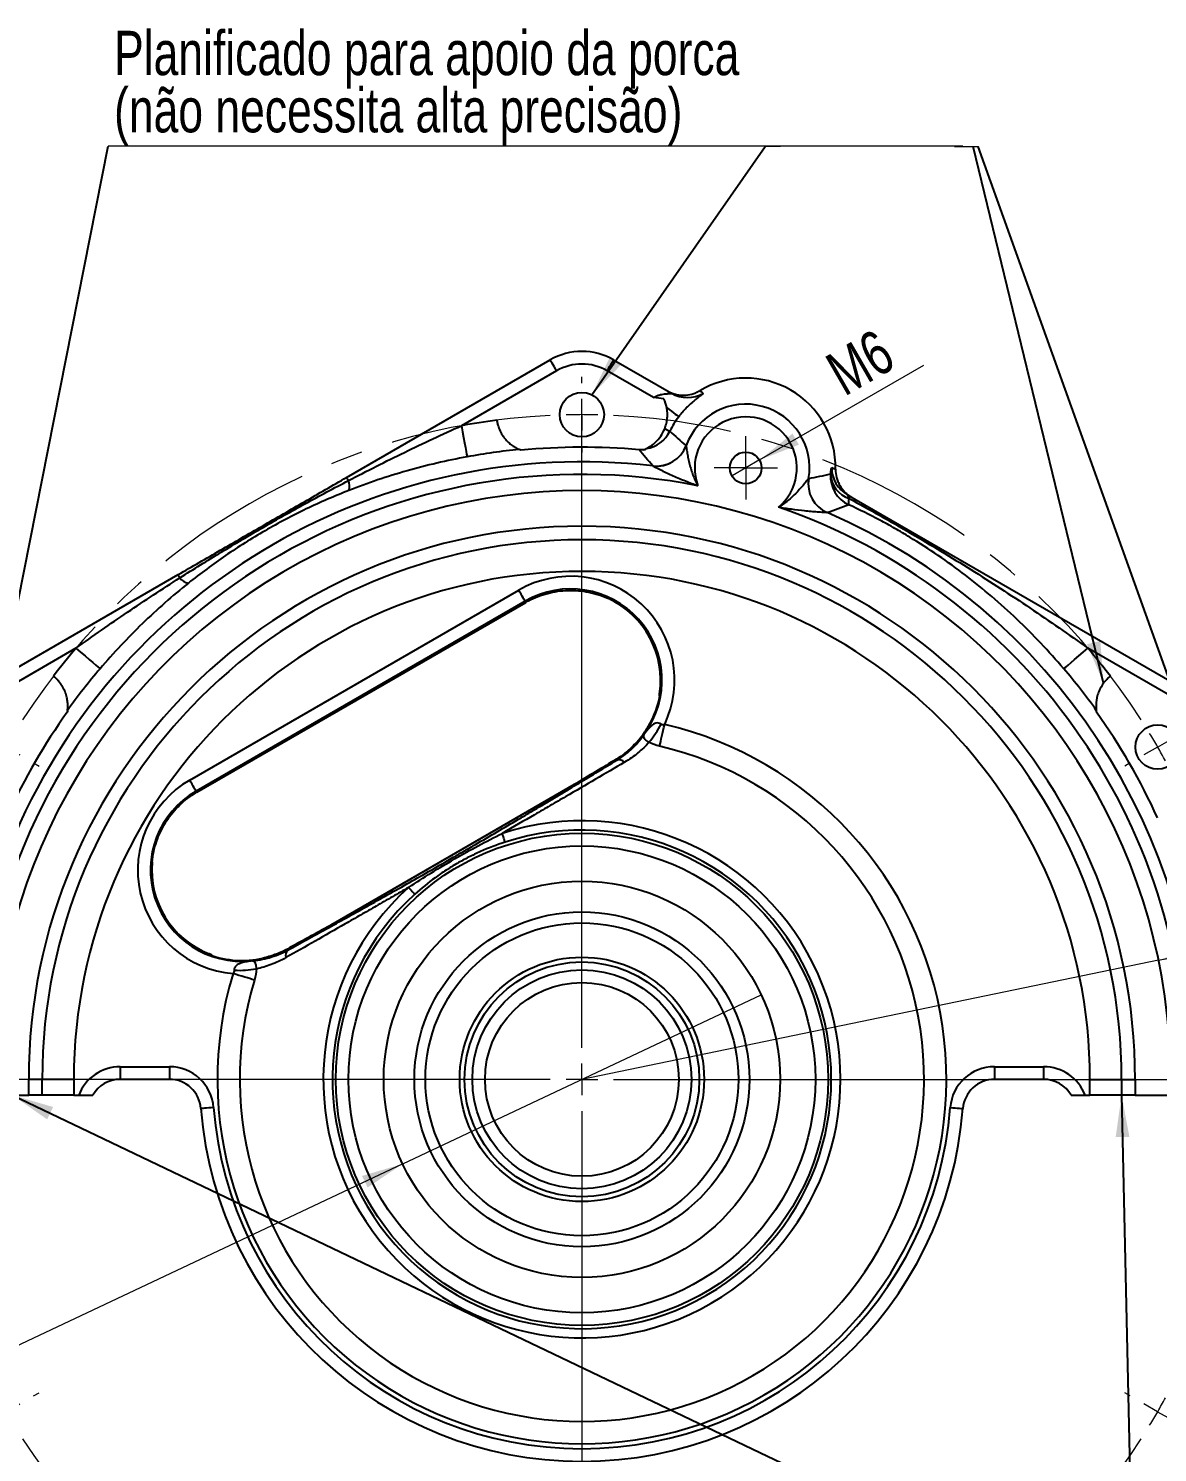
# Model space of a CAD drawing. Header units: millimetres. Extents: x 15 to 434, y 5 to 292.
# Drawn here: x 67.1 to 156.2, y 63.1 to 175.6 of the extents above; entities that cross this region are included whole.
import ezdxf

# ---------------------------------------------------------------- set-up
doc = ezdxf.new("R2010")
doc.units = ezdxf.units.MM
doc.linetypes.add('CENTERX2', pattern=[20.32, 12.7, -2.54, 2.54, -2.54])
doc.styles.add('SLDTEXTSTYLE0', font='TXT', dxfattribs={"width": 0.75})
doc.dimstyles.new('SLDDIMSTYLE0', dxfattribs={"dimtxt": 3.5, "dimasz": 3.302, "dimexe": 0, "dimexo": 0.0625, "dimgap": 0.875, "dimtad": 1, "dimdec": 1, "dimlfac": 2, "dimrnd": 1e-09, "dimzin": 12, "dimdsep": 46, "dimtxsty": 'SLDTEXTSTYLE0', "dimblk1": 'NONE', "dimsah": 1, "dimcen": 0, "dimadec": 0, "dimazin": 3, "dimtfac": 1, "dimtdec": 1, "dimtmove": 0, "dimatfit": 3, "dimldrblk": 'NONE', "dimfxl": 1, "dimfrac": 2, "dimtolj": 1, "dimtzin": 12, "dimarcsym": 0})
doc.dimstyles.new('SLDDIMSTYLE2', dxfattribs={"dimtxt": 0.18, "dimasz": 3.302, "dimexe": 0, "dimexo": 0.0625, "dimgap": 0, "dimtad": 0, "dimtih": 1, "dimtoh": 1, "dimdec": 0, "dimrnd": 1e-09, "dimzin": 0, "dimdsep": 46, "dimtxsty": 'Standard', "dimsah": 1, "dimcen": 0.09, "dimadec": 0, "dimazin": 0, "dimtfac": 3.302, "dimtdec": 0, "dimtofl": 0, "dimtmove": 0, "dimatfit": 3, "dimfxl": 1, "dimfrac": 2, "dimtolj": 1, "dimtzin": 0, "dimarcsym": 0})
doc.dimstyles.new('SLDDIMSTYLE4', dxfattribs={"dimtxt": 3.5, "dimasz": 3.302, "dimexe": 0, "dimexo": 0.0625, "dimgap": 0.875, "dimtad": 1, "dimdec": 1, "dimlfac": 2, "dimrnd": 1e-09, "dimzin": 12, "dimdsep": 46, "dimtxsty": 'SLDTEXTSTYLE0', "dimsah": 1, "dimcen": 0, "dimadec": 0, "dimazin": 3, "dimtfac": 1, "dimtdec": 1, "dimtofl": 0, "dimtmove": 0, "dimatfit": 3, "dimfxl": 1, "dimfrac": 2, "dimtolj": 1, "dimtzin": 12, "dimarcsym": 0})
doc.dimstyles.new('SLDDIMSTYLE5', dxfattribs={"dimtxt": 3.5, "dimasz": 3.302, "dimexe": 0, "dimexo": 0.0625, "dimgap": 0.875, "dimtad": 1, "dimdec": 1, "dimlfac": 2, "dimrnd": 1e-09, "dimzin": 12, "dimdsep": 46, "dimtxsty": 'SLDTEXTSTYLE0', "dimblk1": 'NONE', "dimsah": 1, "dimcen": 0, "dimadec": 0, "dimazin": 3, "dimtfac": 1, "dimtdec": 1, "dimtmove": 0, "dimatfit": 3, "dimldrblk": 'NONE', "dimfxl": 1, "dimfrac": 2, "dimtolj": 1, "dimtzin": 12, "dimarcsym": 0})

# ---------------------------------------------------------------- blocks, each defined once
blk = doc.blocks.new('_D_3')
at = {"color": 7, "linetype": 'Continuous', "lineweight": 18}
for q in [(137.77, 149.01), (122.63, 140.27)]:
    blk.add_line((124.8, 141.52), q, dxfattribs=at)
blk.add_solid([(124.8, 141.52), (127.91, 142.73), (127.4, 143.61)], dxfattribs=at)
at = {"color": 7, "linetype": 'Continuous', "lineweight": 18, "insert": (129.75, 149.53), "char_height": 3.5, "attachment_point": 1, "rotation": 30, "style": 'SLDTEXTSTYLE0'}
blk.add_mtext('M6', dxfattribs=at)
blk = doc.blocks.new('_NONE')
blk = doc.blocks.new('_D_5')
at = {"color": 7, "linetype": 'Continuous', "lineweight": 18}
for q in [(203.2, 111.69), (110.77, 92.6)]:
    blk.add_line((156.31, 102.01), q, dxfattribs=at)
blk.add_solid([(156.31, 102.01), (159.65, 102.18), (159.44, 103.17)], dxfattribs=at)
at = {"color": 7, "linetype": 'Continuous', "lineweight": 18, "insert": (189.73, 113.52), "char_height": 3.5, "attachment_point": 1, "rotation": 11.6716, "style": 'SLDTEXTSTYLE0'}
blk.add_mtext('R93,0', dxfattribs=at)
blk = doc.blocks.new('_D_6')
at = {"color": 7, "linetype": 'Continuous', "lineweight": 18}
for q in [(124.93, 99.28), (41.22, 59.8)]:
    blk.add_line((96.62, 85.92), q, dxfattribs=at)
blk.add_solid([(96.62, 85.92), (93.41, 84.97), (93.85, 84.06)], dxfattribs=at)
at = {"color": 7, "linetype": 'Continuous', "lineweight": 18, "char_height": 3.5, "attachment_point": 1, "rotation": 25.2518, "style": 'SLDTEXTSTYLE0'}
for s, insert in [('62,6', (43.91, 66.06)), ('%%c', (39.3, 63.87))]:
    blk.add_mtext(s, dxfattribs=dict(at, insert=insert))
blk = doc.blocks.new('SW_NOTE_6')
at = {"color": 0, "linetype": 'Continuous', "lineweight": 0}
blk.add_line((67.5, 0), (0, 0), dxfattribs=at)
at = {"color": 0, "linetype": 'Continuous', "lineweight": 0, "char_height": 3.5, "attachment_point": 1, "style": 'SLDTEXTSTYLE0'}
for s, insert in [('Planificado para apoio da porca', (0.47, 9.1)), ('(não necessita alta precisão)', (0.47, 4.58))]:
    blk.add_mtext(s, dxfattribs=dict(at, insert=insert))
blk = doc.blocks.new('SW_NOTE_7')
at = {"color": 0, "linetype": 'Continuous', "lineweight": 0}
blk.add_line((-1.47, 0), (0, 0), dxfattribs=at)
blk = doc.blocks.new('SW_NOTE_8')
at = {"color": 0, "linetype": 'Continuous', "lineweight": 0}
blk.add_line((1.21, 0), (0, 0), dxfattribs=at)
blk = doc.blocks.new('SW_NOTE_9')
at = {"color": 0, "linetype": 'Continuous', "lineweight": 0}
blk.add_line((-1.47, 0), (0, 0), dxfattribs=at)
blk = doc.blocks.new('SW_CENTERMARKSYMBOL_2')
at = {"color": 0, "linetype": 'Continuous', "lineweight": 0}
for p, q in [((45.47, 28.75), (45.47, 29.25)), ((45.47, -23.75), (45.47, 27.5)), ((45.47, 26.25), (45.47, 27.5)), ((45.47, 26.25), (45.47, 25)), ((45.47, 23.75), (45.47, 23.25)), ((-2.17, 1.25), (-2.6, 1.5)), ((93.1, 1.25), (93.53, 1.5)), ((0, 0), (-1.08, 0.62)), ((0, 0), (1.08, -0.62)), ((90.93, 0), (89.85, -0.62)), ((90.93, 0), (92.02, 0.62)), ((2.17, -1.25), (2.6, -1.5)), ((88.77, -1.25), (88.33, -1.5)), ((45.47, -26.25), (45.47, -25)), ((42.97, -26.25), (-8.28, -26.25)), ((45.47, -26.25), (44.22, -26.25)), ((45.47, -26.25), (45.47, -27.5)), ((45.47, -26.25), (46.72, -26.25)), ((47.97, -26.25), (99.22, -26.25)), ((45.47, -28.75), (45.47, -80)), ((2.17, -51.25), (2.6, -51)), ((88.77, -51.25), (88.33, -51)), ((0, -52.5), (-1.08, -53.12)), ((0, -52.5), (1.08, -51.88)), ((90.93, -52.5), (89.85, -51.88)), ((90.93, -52.5), (92.02, -53.12)), ((-2.17, -53.75), (-2.6, -54)), ((93.1, -53.75), (93.53, -54)), ((45.47, -76.25), (45.47, -75.75)), ((45.47, -78.75), (45.47, -77.5)), ((45.47, -78.75), (45.47, -80)), ((45.47, -81.25), (45.47, -81.75))]:
    blk.add_line(p, q, dxfattribs=at)
at = {"color": 0, "linetype": 'CENTERX2', "lineweight": 0}
for start, end in [(92.7284, 147.2716), (32.7284, 87.2716), (152.7284, 207.2716), (332.7284, 27.2716), (212.7284, 267.2716), (272.7284, 327.2716)]:
    blk.add_arc((45.47, -26.25), 52.5, start, end, dxfattribs=at)
at = {"color": 0, "linetype": 'Continuous', "lineweight": 0}
for start, end in [(90, 91.3642), (88.6358, 90), (150, 151.3642), (148.6358, 150), (30, 31.3642), (28.6358, 30), (208.6358, 210), (330, 331.3642), (210, 211.3642), (328.6358, 330), (268.6358, 270), (270, 271.3642)]:
    blk.add_arc((45.47, -26.25), 52.5, start, end, dxfattribs=at)
blk = doc.blocks.new('SW_CENTERMARKSYMBOL_4')
at = {"color": 0, "linetype": 'Continuous', "lineweight": 0}
for p, q in [((0, 1.25), (0, 2.5)), ((0, 0), (0, 1.25)), ((-1.25, 0), (-2.5, 0)), ((0, 0), (-1.25, 0)), ((0, 0), (0, -1.25)), ((0, 0), (1.25, 0)), ((1.25, 0), (2.5, 0)), ((0, -1.25), (0, -2.5))]:
    blk.add_line(p, q, dxfattribs=at)

msp = doc.modelspace()

# ---------------------------------------------------------------- linework, layer by layer
at = {"color": 7, "linetype": 'Continuous', "lineweight": 25}
for p, q in [((92.192, 140.146), (108.272, 149.43)), ((108.772, 148.564), (101.257, 144.225)), ((116.43, 146.452), (112.772, 148.564)), ((113.272, 149.43), (117.851, 146.786)), ((131.746, 138.764), (158.739, 123.18)), ((62.806, 123.18), (78.886, 132.464)), ((79.805, 116.236), (105.786, 131.236)), ((106.286, 130.371), (80.305, 115.371)), ((80.359, 115.277), (106.34, 130.277)), ((80.359, 115.277), (106.34, 130.277)), ((106.34, 130.277), (106.286, 130.371)), ((106.34, 130.277), (106.34, 130.277)), ((70.821, 126.653), (63.306, 122.314)), ((158.239, 122.314), (150.723, 126.653)), ((116.903, 123.062), (116.946, 123.006)), ((113.493, 117.888), (113.538, 117.809)), ((110.168, 115.879), (90.914, 104.762)), ((110.142, 115.865), (90.939, 104.778)), ((80.305, 115.371), (80.359, 115.277)), ((80.359, 115.277), (80.359, 115.277)), ((81.352, 102.456), (81.325, 102.522)), ((87.512, 102.888), (87.558, 102.809)), ((74.31, 93.6), (74.31, 92.6)), ((74.31, 93.6), (78.197, 93.6)), ((78.197, 93.6), (78.197, 92.6)), ((143.348, 93.6), (147.234, 93.6)), ((143.348, 93.6), (143.348, 92.6)), ((147.234, 93.6), (147.234, 92.6)), ((67.085, 91.35), (67.085, 92.6)), ((68.153, 92.6), (67.085, 92.6)), ((68.153, 91.35), (68.153, 92.6)), ((70.652, 92.6), (68.153, 92.6)), ((70.652, 92.6), (70.652, 91.35)), ((78.197, 92.6), (74.31, 92.6)), ((147.234, 92.6), (143.348, 92.6)), ((150.893, 91.35), (150.893, 92.6)), ((150.893, 92.6), (153.391, 92.6)), ((153.391, 92.6), (154.459, 92.6)), ((153.391, 92.6), (153.391, 91.35)), ((154.459, 92.6), (154.459, 91.35)), ((64.289, 91.35), (67.085, 91.35)), ((68.153, 91.35), (67.085, 91.35)), ((70.652, 91.35), (68.153, 91.35)), ((70.652, 91.35), (71.039, 91.35)), ((150.506, 91.35), (150.893, 91.35)), ((153.391, 91.35), (150.893, 91.35)), ((154.459, 91.35), (153.391, 91.35)), ((154.459, 91.35), (157.256, 91.35))]:
    msp.add_line(p, q, dxfattribs=at)
at = {"color": 7, "linetype": 'Continuous', "lineweight": 25, "flags": 128}
for points in [[(108.772, 148.564), (108.675, 148.733), (108.581, 148.895), (108.495, 149.045), (108.419, 149.176), (108.357, 149.284), (108.31, 149.364), (108.282, 149.413), (108.272, 149.43)], [(112.772, 148.564), (112.87, 148.733), (112.964, 148.895), (113.05, 149.045), (113.126, 149.176), (113.188, 149.284), (113.234, 149.364), (113.263, 149.413), (113.272, 149.43)], [(117.47, 145.659), (117.67, 145.506), (117.852, 145.367), (118.012, 145.245), (118.148, 145.142), (118.258, 145.058), (118.34, 144.995), (118.393, 144.954), (118.417, 144.936)], [(101.257, 144.225), (101.344, 143.753), (101.428, 143.299), (101.505, 142.879), (101.573, 142.509), (101.63, 142.203), (101.672, 141.972), (101.699, 141.825), (101.71, 141.767)], [(117.31, 143.992), (117.399, 143.95), (117.477, 143.912), (117.544, 143.879), (117.601, 143.852), (117.647, 143.829), (117.681, 143.813), (117.705, 143.802), (117.716, 143.796)], [(92.336, 139.896), (92.304, 139.952), (92.275, 140.002), (92.25, 140.045), (92.23, 140.081), (92.213, 140.109), (92.202, 140.129), (92.194, 140.142), (92.192, 140.146)], [(79.03, 132.214), (78.998, 132.27), (78.969, 132.32), (78.944, 132.363), (78.924, 132.399), (78.907, 132.427), (78.896, 132.447), (78.889, 132.46), (78.886, 132.464)], [(106.286, 130.371), (106.273, 130.393), (106.243, 130.445), (106.195, 130.527), (106.133, 130.635), (106.058, 130.765), (105.973, 130.912), (105.881, 131.071), (105.786, 131.236)], [(70.821, 126.653), (71.186, 126.342), (71.538, 126.042), (71.863, 125.765), (72.149, 125.521), (72.386, 125.319), (72.565, 125.167), (72.678, 125.07), (72.723, 125.032)], [(148.821, 125.032), (148.866, 125.07), (148.98, 125.167), (149.159, 125.319), (149.396, 125.521), (149.682, 125.765), (150.007, 126.042), (150.358, 126.342), (150.723, 126.653)], [(116.907, 118.912), (116.948, 119.089), (116.993, 119.281), (117.041, 119.486), (117.091, 119.702), (117.143, 119.927), (117.197, 120.158), (117.252, 120.395), (117.308, 120.633)], [(80.305, 115.371), (80.292, 115.393), (80.262, 115.445), (80.215, 115.527), (80.152, 115.635), (80.077, 115.765), (79.992, 115.912), (79.9, 116.071), (79.805, 116.236)], [(104.71, 111.336), (104.704, 111.354), (104.691, 111.393), (104.672, 111.452), (104.647, 111.531), (104.615, 111.63), (104.577, 111.747), (104.534, 111.881), (104.485, 112.031)], [(97.088, 107.76), (97.194, 107.643), (97.288, 107.538), (97.37, 107.447), (97.44, 107.371), (97.496, 107.309), (97.537, 107.262), (97.565, 107.232), (97.578, 107.218)], [(84.918, 100.443), (84.744, 100.496), (84.556, 100.553), (84.354, 100.614), (84.142, 100.679), (83.921, 100.746), (83.693, 100.815), (83.461, 100.885), (83.226, 100.956)], [(81.687, 90.367), (81.492, 90.352), (81.305, 90.338), (81.133, 90.325), (80.982, 90.313), (80.858, 90.304), (80.765, 90.297), (80.709, 90.292), (80.69, 90.291)], [(139.858, 90.367), (140.053, 90.352), (140.24, 90.338), (140.412, 90.325), (140.563, 90.313), (140.687, 90.304), (140.779, 90.297), (140.836, 90.292), (140.855, 90.291)]]:
    msp.add_lwpolyline(points, dxfattribs=at)
at = {"color": 8, "linetype": 'Continuous', "lineweight": 25, "flags": 128}
msp.add_lwpolyline([(81.586, 102.372), (81.492, 102.438), (81.325, 102.522)], dxfattribs=at)
at = {"color": 7, "linetype": 'Continuous', "lineweight": 25}
for centre, radius in [((110.772, 145.1), 1.75), ((123.713, 140.895), 1.25), ((156.239, 118.85), 1.75), ((110.772, 92.6), 19.434), ((110.772, 92.6), 18.434), ((110.772, 92.6), 15.65), ((110.772, 92.6), 13.226), ((110.772, 92.6), 12.354), ((110.772, 92.6), 9.65), ((110.772, 92.6), 9.27), ((110.772, 92.6), 8.65), ((110.772, 92.6), 7.65)]:
    msp.add_circle(centre, radius, dxfattribs=at)
for centre, radius, start, end in [((110.772, 145.1), 5, 60, 120), ((110.772, 145.1), 4, 60, 120), ((123.713, 140.895), 7.095, 359.13239, 120.86761), ((119.1, 148.949), 2.498, 240.00894, 299.84302), ((123.713, 140.895), 5.034, 350.50884, 159.49116), ((110.772, 92.6), 52.495, 97.35259, 100.44339), ((123.713, 140.895), 6.662, 142.65863, 154.1882), ((123.713, 140.895), 4.034, 309.60022, 200.39978), ((115.465, 144.886), 2.502, 279.23319, 334.15815), ((110.772, 92.6), 49.996, 95.68089, 100.44339), ((110.772, 92.6), 49.928, 84.79229, 95.5347), ((116.655, 143.538), 2.501, 263.46369, 339.45078), ((116.656, 143.538), 2.502, 263.46886, 339.4304), ((110.772, 92.6), 48.776, 83.40907, 156.59093), ((132.995, 140.927), 2.498, 180.15679, 239.99124), ((110.772, 92.6), 47.776, 78.94688, 161.05312), ((91.346, 139.466), 1.08, 340.92277, 23.4666), ((131.146, 139.655), 2.502, 170.56942, 246.53127), ((131.146, 139.655), 2.501, 170.5493, 246.53631), ((132.905, 140.246), 2.501, 175.97561, 245.03693), ((132.525, 140.491), 2.116, 181.89231, 252.27088), ((110.772, 92.6), 46.5, 358.45961, 181.54039), ((132.499, 138.187), 0.683, 155.00546, 197.80756), ((110.772, 92.6), 47.776, 0, 71.05312), ((110.772, 92.6), 48.776, 0, 66.59093), ((110.772, 92.6), 43.687, 0, 180), ((110.772, 92.6), 42.619, 0, 180), ((110.772, 92.6), 40.121, 0, 180), ((79.898, 132.857), 1.08, 216.53337, 259.07764), ((109.888, 124.132), 8.204, 334.75776, 120), ((109.888, 124.132), 7.204, 324.10105, 120), ((109.888, 124.132), 7.096, 351.09999, 65.17338), ((109.888, 124.132), 7.096, 351.33293, 65.17338), ((109.888, 124.132), 7.096, 118.04058, 120), ((109.888, 124.132), 7.096, 118.04058, 120), ((110.772, 92.6), 52.495, 139.55661, 142.64894), ((110.772, 92.6), 52.495, 37.35106, 40.44339), ((110.772, 92.6), 49.996, 139.55661, 144.33964), ((110.772, 92.6), 49.996, 35.66036, 40.44339), ((109.888, 124.132), 7.147, 316.56281, 350.8758), ((109.888, 124.132), 7.148, 316.56281, 350.94047), ((110.772, 92.6), 49.928, 144.48842, 155.20771), ((110.772, 92.6), 49.928, 24.44261, 35.51158), ((110.772, 92.6), 28.786, 163.12356, 76.87644), ((110.523, 123.952), 7.283, 319.5587, 333.16752), ((110.772, 92.6), 27.018, 163.12356, 76.87644), ((113.703, 117.25), 0.583, 42.5937, 106.40305), ((83.907, 109.132), 8.204, 120, 265.24224), ((83.907, 109.132), 7.204, 120, 275.89895), ((83.907, 109.132), 7.096, 120, 121.95942), ((83.907, 109.132), 7.096, 120, 121.95942), ((110.772, 92.6), 20.423, 132.06984, 107.93016), ((110.772, 92.6), 19.692, 132.06984, 107.93016), ((83.907, 109.132), 7.096, 174.82662, 248.66707), ((83.907, 109.132), 7.096, 174.82662, 248.66707), ((80.962, 101.591), 1, 51.35354, 68.66707), ((83.907, 109.132), 7.148, 249.05953, 283.43719), ((83.907, 109.132), 7.147, 249.1813, 283.43719), ((87.96, 102.387), 0.583, 133.59705, 197.40606), ((83.745, 108.492), 7.283, 266.83237, 280.44137), ((78.197, 90.1), 3.5, 4.38856, 90), ((143.348, 90.1), 3.5, 90, 175.61144), ((78.197, 90.1), 2.5, 4.38856, 90), ((143.348, 90.1), 2.5, 90, 175.61144), ((110.772, 92.6), 30.171, 184.38856, 355.61144), ((110.772, 92.6), 29.171, 184.38856, 355.61144)]:
    msp.add_arc(centre, radius, start, end, dxfattribs=at)
for centre, major_axis, ratio, start_param, end_param in [((74.31, 90.1), (-3.502, 0), 0.9993908, 4.712389, 5.9179781), ((147.234, 90.1), (3.502, 0), 0.9993908, 0.3652072, 1.5707963), ((74.31, 90.1), (2.503, 0), 0.9989042, 1.5707963, 2.6179939), ((147.234, 90.1), (2.503, 0), 0.9989042, 0.5235988, 1.5707963)]:
    msp.add_ellipse(centre, major_axis=major_axis, ratio=ratio, start_param=start_param, end_param=end_param, dxfattribs=at)
for points, knots in [([(116.43, 146.452), (116.497, 146.5), (116.567, 146.538), (116.711, 146.604), (116.787, 146.631), (117.009, 146.696), (117.157, 146.722), (117.367, 146.746), (117.436, 146.752), (117.566, 146.761), (117.627, 146.764), (117.708, 146.767), (117.734, 146.768), (117.779, 146.771), (117.799, 146.772), (117.847, 146.776), (117.861, 146.78), (117.851, 146.786)], [0, 0, 0, 0, 0.125, 0.125, 0.25, 0.25, 0.5, 0.5, 0.625, 0.625, 0.75, 0.75, 0.8125, 0.8125, 0.875, 0.875, 1, 1, 1, 1]), ([(117.538, 146.967), (117.732, 146.855), (117.936, 146.771), (118.257, 146.686), (118.367, 146.665), (118.587, 146.637), (118.697, 146.631), (119.028, 146.633), (119.251, 146.665), (119.57, 146.754), (119.674, 146.79), (119.877, 146.877), (119.977, 146.928), (120.073, 146.986)], [0, 0, 0, 0, 0.25, 0.25, 0.375, 0.375, 0.5, 0.5, 0.75, 0.75, 0.875, 0.875, 1, 1, 1, 1]), ([(120.343, 146.783), (120.349, 146.778), (120.342, 146.766), (120.303, 146.727), (120.27, 146.7), (120.181, 146.631), (120.124, 146.588), (119.988, 146.484), (119.908, 146.423), (119.73, 146.282), (119.631, 146.201), (119.414, 146.014), (119.299, 145.909), (119.117, 145.733), (119.055, 145.671), (118.929, 145.54), (118.863, 145.47), (118.735, 145.326), (118.671, 145.252), (118.543, 145.098), (118.479, 145.018), (118.417, 144.936)], [0, 0, 0, 0, 0.125, 0.125, 0.25, 0.25, 0.375, 0.375, 0.5, 0.5, 0.625, 0.625, 0.75, 0.75, 0.8125, 0.8125, 0.875, 0.875, 0.9375, 0.9375, 1, 1, 1, 1]), ([(120.073, 146.986), (120.109, 146.959), (120.144, 146.932), (120.18, 146.906), (120.234, 146.865), (120.288, 146.824), (120.343, 146.783)], [0.002932289, 0.002932289, 0.002932289, 0.002932289, 0.01, 0.01, 0.01, 0.020770562, 0.020770562, 0.020770562, 0.020770562]), ([(117.31, 143.992), (117.339, 144.063), (117.364, 144.134), (117.408, 144.278), (117.428, 144.35), (117.477, 144.561), (117.499, 144.7), (117.523, 144.976), (117.525, 145.113), (117.512, 145.386), (117.496, 145.522), (117.47, 145.659)], [0, 0, 0, 0, 0.125, 0.125, 0.25, 0.25, 0.5, 0.5, 0.75, 0.75, 1, 1, 1, 1]), ([(92.336, 139.896), (93.802, 140.659), (95.278, 141.402), (98.251, 142.846), (99.748, 143.546), (101.257, 144.225)], [0, 0, 0, 0, 0.5, 0.5, 1, 1, 1, 1]), ([(104.054, 144.663), (104.067, 144.576), (104.084, 144.49), (104.124, 144.321), (104.147, 144.238), (104.227, 143.996), (104.295, 143.84), (104.445, 143.555), (104.53, 143.423), (104.709, 143.183), (104.803, 143.076), (104.995, 142.884), (105.094, 142.798), (105.288, 142.648), (105.383, 142.585), (105.515, 142.505), (105.558, 142.481), (105.637, 142.438), (105.674, 142.419), (105.738, 142.388), (105.765, 142.376), (105.806, 142.357), (105.819, 142.351), (105.823, 142.35)], [0, 0, 0, 0, 0.0625, 0.0625, 0.125, 0.125, 0.25, 0.25, 0.375, 0.375, 0.5, 0.5, 0.625, 0.625, 0.75, 0.75, 0.8125, 0.8125, 0.875, 0.875, 0.9375, 0.9375, 1, 1, 1, 1]), ([(115.866, 142.417), (115.872, 142.42), (115.883, 142.426), (115.915, 142.442), (115.936, 142.454), (116.01, 142.494), (116.072, 142.53), (116.209, 142.618), (116.282, 142.668), (116.431, 142.783), (116.507, 142.848), (116.73, 143.058), (116.87, 143.218), (117.121, 143.584), (117.227, 143.781), (117.31, 143.992)], [0, 0, 0, 0, 0.0625, 0.0625, 0.125, 0.125, 0.25, 0.25, 0.375, 0.375, 0.5, 0.5, 0.75, 0.75, 1, 1, 1, 1]), ([(101.71, 141.767), (100.904, 141.618), (100.106, 141.452), (98.524, 141.082), (97.739, 140.88), (96.182, 140.437), (95.409, 140.198), (93.876, 139.682), (93.118, 139.407), (92.366, 139.113)], [0, 0, 0, 0, 0.25, 0.25, 0.5, 0.5, 0.75, 0.75, 1, 1, 1, 1]), ([(118.998, 142.659), (118.999, 142.653), (119.003, 142.629), (119.014, 142.553), (119.021, 142.503), (119.038, 142.393), (119.047, 142.331), (119.068, 142.201), (119.079, 142.134), (119.115, 141.926), (119.142, 141.78), (119.202, 141.488), (119.236, 141.341), (119.31, 141.046), (119.351, 140.898), (119.441, 140.607), (119.49, 140.462), (119.598, 140.178), (119.657, 140.037), (119.786, 139.76), (119.856, 139.624), (119.932, 139.489)], [0, 0, 0, 0, 0.0625, 0.0625, 0.125, 0.125, 0.1875, 0.1875, 0.25, 0.25, 0.375, 0.375, 0.5, 0.5, 0.625, 0.625, 0.75, 0.75, 0.875, 0.875, 1, 1, 1, 1]), ([(116.372, 141.052), (116.379, 141.048), (116.416, 141.029), (116.49, 140.991), (116.518, 140.977), (116.576, 140.947), (116.607, 140.931), (116.703, 140.882), (116.772, 140.847), (116.914, 140.776), (116.987, 140.741), (117.21, 140.632), (117.364, 140.559), (117.674, 140.415), (117.831, 140.344), (118.306, 140.133), (118.628, 139.997), (119.276, 139.735), (119.603, 139.61), (119.932, 139.489)], [0, 0, 0, 0, 0.0625, 0.0625, 0.09375, 0.09375, 0.125, 0.125, 0.1875, 0.1875, 0.25, 0.25, 0.375, 0.375, 0.5, 0.5, 0.75, 0.75, 1, 1, 1, 1]), ([(130.41, 140.421), (130.433, 140.592), (130.447, 140.718), (130.473, 140.886), (130.485, 140.925), (130.497, 140.92)], [0, 0, 0, 0, 0.5, 0.5, 1, 1, 1, 1]), ([(130.497, 140.92), (130.555, 140.896), (130.613, 140.871), (130.671, 140.846), (130.717, 140.827), (130.762, 140.807), (130.808, 140.788)], [0, 0, 0, 0, 0.01, 0.01, 0.01, 0.017838273, 0.017838273, 0.017838273, 0.017838273]), ([(130.808, 140.788), (130.804, 140.564), (130.83, 140.346), (130.913, 140.024), (130.948, 139.917), (131.031, 139.711), (131.079, 139.612), (131.242, 139.325), (131.378, 139.144), (131.611, 138.91), (131.694, 138.837), (131.869, 138.702), (131.962, 138.639), (132.059, 138.583)], [0, 0, 0, 0, 0.25, 0.25, 0.375, 0.375, 0.5, 0.5, 0.75, 0.75, 0.875, 0.875, 1, 1, 1, 1]), ([(78.886, 132.464), (79.996, 133.104), (81.105, 133.745), (82.768, 134.705), (83.322, 135.025), (84.431, 135.665), (84.986, 135.985), (86.095, 136.625), (86.649, 136.945), (87.757, 137.585), (88.312, 137.905), (89.974, 138.865), (91.083, 139.505), (92.192, 140.146)], [0, 0, 0, 0, 0.25, 0.25, 0.375, 0.375, 0.5, 0.5, 0.625, 0.625, 0.75, 0.75, 1, 1, 1, 1]), ([(79.03, 132.214), (79.571, 132.557), (80.113, 132.897), (81.201, 133.573), (81.747, 133.908), (82.842, 134.573), (83.391, 134.902), (84.493, 135.555), (85.046, 135.878), (86.155, 136.519), (86.712, 136.836), (87.828, 137.464), (88.388, 137.775), (89.51, 138.391), (90.074, 138.696), (91.203, 139.3), (91.769, 139.599), (92.336, 139.896)], [0, 0, 0, 0, 0.125, 0.125, 0.25, 0.25, 0.375, 0.375, 0.5, 0.5, 0.625, 0.625, 0.75, 0.75, 0.875, 0.875, 1, 1, 1, 1]), ([(128.678, 140.065), (128.674, 140.061), (128.659, 140.041), (128.612, 139.982), (128.581, 139.942), (128.511, 139.855), (128.472, 139.806), (128.389, 139.704), (128.345, 139.651), (128.21, 139.489), (128.114, 139.376), (127.916, 139.154), (127.814, 139.043), (127.602, 138.824), (127.493, 138.717), (127.269, 138.509), (127.154, 138.409), (126.918, 138.216), (126.796, 138.124), (126.546, 137.948), (126.418, 137.866), (126.285, 137.787)], [0, 0, 0, 0, 0.0625, 0.0625, 0.125, 0.125, 0.1875, 0.1875, 0.25, 0.25, 0.375, 0.375, 0.5, 0.5, 0.625, 0.625, 0.75, 0.75, 0.875, 0.875, 1, 1, 1, 1]), ([(92.366, 139.113), (91.8, 138.892), (91.236, 138.659), (90.117, 138.172), (89.561, 137.918), (88.455, 137.386), (87.906, 137.11), (86.819, 136.536), (86.281, 136.239), (85.216, 135.624), (84.688, 135.305), (83.649, 134.651), (83.137, 134.316), (82.128, 133.626), (81.631, 133.272), (80.651, 132.547), (80.169, 132.176), (79.694, 131.796)], [0, 0, 0, 0, 0.125, 0.125, 0.25, 0.25, 0.375, 0.375, 0.5, 0.5, 0.625, 0.625, 0.75, 0.75, 0.875, 0.875, 1, 1, 1, 1]), ([(131.746, 138.764), (131.739, 138.768), (131.738, 138.763), (131.748, 138.734), (131.759, 138.712), (131.801, 138.63), (131.84, 138.556), (131.881, 138.475)], [0, 0, 0, 0, 0.25, 0.25, 0.5, 0.5, 1, 1, 1, 1]), ([(131.881, 138.475), (132.696, 138.033), (133.508, 137.584), (135.126, 136.673), (135.931, 136.211), (138.335, 134.806), (139.921, 133.845), (143.061, 131.876), (144.617, 130.866), (147.695, 128.797), (149.218, 127.738), (150.723, 126.653)], [0, 0, 0, 0, 0.125, 0.125, 0.25, 0.25, 0.5, 0.5, 0.75, 0.75, 1, 1, 1, 1]), ([(130.15, 137.361), (130.141, 137.361), (130.099, 137.363), (130.017, 137.366), (129.985, 137.368), (129.92, 137.371), (129.885, 137.373), (129.777, 137.379), (129.7, 137.383), (129.542, 137.393), (129.461, 137.398), (129.214, 137.416), (129.044, 137.429), (128.703, 137.46), (128.532, 137.476), (128.015, 137.532), (127.668, 137.575), (126.975, 137.672), (126.63, 137.727), (126.285, 137.787)], [0, 0, 0, 0, 0.0625, 0.0625, 0.09375, 0.09375, 0.125, 0.125, 0.1875, 0.1875, 0.25, 0.25, 0.375, 0.375, 0.5, 0.5, 0.75, 0.75, 1, 1, 1, 1]), ([(148.821, 125.032), (148.234, 125.72), (147.633, 126.389), (146.4, 127.692), (145.769, 128.326), (144.474, 129.558), (143.81, 130.157), (142.457, 131.314), (141.767, 131.873), (140.36, 132.953), (139.643, 133.474), (138.175, 134.479), (137.425, 134.963), (136.272, 135.661), (135.883, 135.889), (135.095, 136.337), (134.696, 136.556), (133.487, 137.197), (132.672, 137.6), (131.849, 137.978)], [0, 0, 0, 0, 0.125, 0.125, 0.25, 0.25, 0.375, 0.375, 0.5, 0.5, 0.625, 0.625, 0.75, 0.75, 0.8125, 0.8125, 0.875, 0.875, 1, 1, 1, 1]), ([(70.821, 126.653), (72.163, 127.62), (73.519, 128.567), (76.256, 130.42), (77.637, 131.327), (79.03, 132.214)], [0, 0, 0, 0, 0.5, 0.5, 1, 1, 1, 1]), ([(79.694, 131.796), (78.433, 130.789), (77.226, 129.723), (75.483, 128.032), (74.912, 127.452), (73.798, 126.262), (73.254, 125.654), (72.723, 125.032)], [0, 0, 0, 0, 0.5, 0.5, 0.75, 0.75, 1, 1, 1, 1]), ([(106.552, 130.395), (106.795, 130.524), (107.044, 130.638), (107.552, 130.835), (107.813, 130.919), (108.338, 131.056), (108.604, 131.109), (109.141, 131.185), (109.413, 131.208), (109.964, 131.224), (110.238, 131.216), (110.778, 131.17), (111.046, 131.132), (111.578, 131.025), (111.843, 130.956), (112.362, 130.787), (112.617, 130.688), (112.867, 130.572)], [0, 0, 0, 0, 0.125, 0.125, 0.25, 0.25, 0.375, 0.375, 0.5, 0.5, 0.625, 0.625, 0.75, 0.75, 0.875, 0.875, 1, 1, 1, 1]), ([(70.152, 121.746), (70.153, 121.755), (70.159, 121.803), (70.17, 121.947), (70.174, 122.04), (70.171, 122.248), (70.164, 122.365), (70.132, 122.608), (70.108, 122.735), (70.039, 122.999), (69.993, 123.137), (69.876, 123.412), (69.805, 123.551), (69.676, 123.757), (69.629, 123.826), (69.53, 123.96), (69.476, 124.025), (69.307, 124.217), (69.179, 124.34), (69.043, 124.448)], [0, 0, 0, 0, 0.125, 0.125, 0.25, 0.25, 0.375, 0.375, 0.5, 0.5, 0.625, 0.625, 0.75, 0.75, 0.8125, 0.8125, 0.875, 0.875, 1, 1, 1, 1]), ([(152.502, 124.448), (152.434, 124.394), (152.369, 124.337), (152.243, 124.217), (152.182, 124.154), (152.011, 123.961), (151.912, 123.827), (151.74, 123.55), (151.669, 123.412), (151.552, 123.137), (151.506, 122.999), (151.436, 122.735), (151.412, 122.607), (151.381, 122.365), (151.374, 122.249), (151.371, 122.04), (151.375, 121.947), (151.386, 121.803), (151.392, 121.755), (151.393, 121.746)], [0, 0, 0, 0, 0.0625, 0.0625, 0.125, 0.125, 0.25, 0.25, 0.375, 0.375, 0.5, 0.5, 0.625, 0.625, 0.75, 0.75, 0.875, 0.875, 1, 1, 1, 1]), ([(116.892, 122.864), (116.891, 122.93), (116.89, 122.997), (116.903, 123.061), (116.903, 123.062)], [0, 0, 0, 0, 0.98486062, 1, 1, 1, 1]), ([(117.022, 120.665), (116.957, 120.706), (116.887, 120.734), (116.75, 120.755), (116.681, 120.75), (116.554, 120.714), (116.493, 120.685), (116.379, 120.615), (116.326, 120.574), (116.172, 120.442), (116.078, 120.341), (115.896, 120.13), (115.808, 120.02), (115.724, 119.907)], [0, 0, 0, 0, 0.125, 0.125, 0.25, 0.25, 0.375, 0.375, 0.5, 0.5, 0.75, 0.75, 1, 1, 1, 1]), ([(117.022, 120.665), (117.063, 120.639), (117.111, 120.625), (117.209, 120.618), (117.259, 120.623), (117.308, 120.633)], [0, 0, 0, 0, 0.5, 0.5, 1, 1, 1, 1]), ([(113.538, 117.809), (113.78, 117.957), (114.003, 118.112), (114.418, 118.438), (114.61, 118.607), (114.969, 118.959), (115.136, 119.14), (115.447, 119.516), (115.591, 119.709), (115.724, 119.907)], [0, 0, 0, 0, 0.25, 0.25, 0.5, 0.5, 0.75, 0.75, 1, 1, 1, 1]), ([(116.066, 119.228), (115.802, 118.932), (115.512, 118.651), (114.872, 118.122), (114.522, 117.873), (114.132, 117.644)], [0, 0, 0, 0, 0.5, 0.5, 1, 1, 1, 1]), ([(116.066, 119.228), (116, 119.264), (115.941, 119.3), (115.842, 119.37), (115.802, 119.404), (115.74, 119.469), (115.718, 119.501), (115.685, 119.56), (115.675, 119.589), (115.656, 119.671), (115.659, 119.723), (115.68, 119.82), (115.699, 119.865), (115.724, 119.907)], [0, 0, 0, 0, 0.125, 0.125, 0.25, 0.25, 0.375, 0.375, 0.5, 0.5, 0.75, 0.75, 1, 1, 1, 1]), ([(115.078, 119.217), (114.861, 118.972), (114.623, 118.738), (114.099, 118.293), (113.812, 118.083), (113.493, 117.888)], [0, 0, 0, 0, 0.5, 0.5, 1, 1, 1, 1]), ([(87.558, 102.809), (88.557, 103.357), (89.571, 103.915), (91.644, 105.061), (92.702, 105.649), (94.338, 106.564), (94.892, 106.875), (96.019, 107.51), (96.587, 107.831), (98.299, 108.802), (99.452, 109.462), (100.911, 110.305), (101.204, 110.474), (101.79, 110.814), (102.081, 110.983), (102.948, 111.488), (103.52, 111.822), (104.65, 112.486), (105.208, 112.815), (106.038, 113.306), (106.314, 113.469), (106.862, 113.795), (107.135, 113.957), (108.487, 114.762), (109.53, 115.388), (111.568, 116.615), (112.562, 117.216), (113.538, 117.809)], [0, 0, 0, 0, 0.125, 0.125, 0.25, 0.25, 0.3125, 0.3125, 0.375, 0.375, 0.5, 0.5, 0.53125, 0.53125, 0.5625, 0.5625, 0.625, 0.625, 0.6875, 0.6875, 0.71875, 0.71875, 0.75, 0.75, 0.875, 0.875, 1, 1, 1, 1]), ([(114.132, 117.644), (113.383, 117.203), (112.623, 116.758), (111.078, 115.855), (110.293, 115.397), (109.09, 114.697), (108.685, 114.462), (107.864, 113.986), (107.448, 113.745), (106.192, 113.017), (105.345, 112.527), (104.485, 112.031)], [0, 0, 0, 0, 0.25, 0.25, 0.5, 0.5, 0.625, 0.625, 0.75, 0.75, 1, 1, 1, 1]), ([(76.84, 109.772), (76.865, 110.048), (76.906, 110.319), (77.019, 110.851), (77.091, 111.112), (77.265, 111.627), (77.368, 111.883), (77.6, 112.377), (77.729, 112.616), (78.014, 113.078), (78.169, 113.301), (78.505, 113.73), (78.687, 113.937), (79.068, 114.325), (79.269, 114.506), (79.693, 114.847), (79.916, 115.006), (80.151, 115.152)], [0, 0, 0, 0, 0.125, 0.125, 0.25, 0.25, 0.375, 0.375, 0.5, 0.5, 0.625, 0.625, 0.75, 0.75, 0.875, 0.875, 1, 1, 1, 1]), ([(97.088, 107.76), (97.68, 108.153), (98.278, 108.536), (99.488, 109.284), (100.1, 109.649), (101.334, 110.362), (101.957, 110.71), (103.216, 111.387), (103.85, 111.715), (104.485, 112.031)], [0, 0, 0, 0, 0.25, 0.25, 0.5, 0.5, 0.75, 0.75, 1, 1, 1, 1]), ([(104.71, 111.336), (104.048, 111.121), (103.4, 110.874), (102.448, 110.452), (102.136, 110.304), (101.52, 109.991), (101.218, 109.827), (100.622, 109.482), (100.329, 109.302), (99.752, 108.927), (99.469, 108.731), (98.633, 108.122), (98.093, 107.683), (97.578, 107.218)], [0, 0, 0, 0, 0.25, 0.25, 0.375, 0.375, 0.5, 0.5, 0.625, 0.625, 0.75, 0.75, 1, 1, 1, 1]), ([(97.088, 107.76), (96.659, 107.513), (96.231, 107.266), (95.38, 106.775), (94.957, 106.531), (94.12, 106.05), (93.706, 105.812), (92.885, 105.34), (92.477, 105.106), (91.267, 104.412), (90.478, 103.961), (88.924, 103.075), (88.159, 102.64), (87.403, 102.212)], [0, 0, 0, 0, 0.125, 0.125, 0.25, 0.25, 0.375, 0.375, 0.5, 0.5, 0.75, 0.75, 1, 1, 1, 1]), ([(84.647, 101.966), (84.885, 101.981), (85.125, 102.009), (85.605, 102.091), (85.846, 102.144), (86.329, 102.279), (86.572, 102.361), (87.062, 102.558), (87.308, 102.673), (87.558, 102.809)], [0, 0, 0, 0, 0.25, 0.25, 0.5, 0.5, 0.75, 0.75, 1, 1, 1, 1]), ([(87.512, 102.888), (87.183, 102.709), (86.858, 102.566), (86.211, 102.334), (85.889, 102.245), (85.568, 102.18)], [0, 0, 0, 0, 0.5, 0.5, 1, 1, 1, 1]), ([(83.342, 101.22), (83.339, 101.297), (83.35, 101.371), (83.4, 101.501), (83.439, 101.557), (83.534, 101.65), (83.589, 101.688), (83.707, 101.751), (83.769, 101.777), (83.96, 101.844), (84.095, 101.876), (84.369, 101.928), (84.508, 101.949), (84.647, 101.966)], [0, 0, 0, 0, 0.125, 0.125, 0.25, 0.25, 0.375, 0.375, 0.5, 0.5, 0.75, 0.75, 1, 1, 1, 1]), ([(85.065, 101.329), (85.066, 101.404), (85.065, 101.474), (85.053, 101.594), (85.044, 101.646), (85.018, 101.732), (85.003, 101.767), (84.967, 101.825), (84.948, 101.849), (84.886, 101.906), (84.84, 101.929), (84.745, 101.959), (84.696, 101.965), (84.647, 101.966)], [0, 0, 0, 0, 0.125, 0.125, 0.25, 0.25, 0.375, 0.375, 0.5, 0.5, 0.75, 0.75, 1, 1, 1, 1]), ([(87.403, 102.212), (87.01, 101.989), (86.62, 101.81), (85.841, 101.521), (85.453, 101.41), (85.065, 101.329)], [0, 0, 0, 0, 0.5, 0.5, 1, 1, 1, 1]), ([(83.226, 100.956), (83.26, 100.994), (83.289, 101.034), (83.332, 101.123), (83.344, 101.171), (83.342, 101.22)], [0, 0, 0, 0, 0.5, 0.5, 1, 1, 1, 1]), ([(71.039, 91.35), (71.18, 91.35), (71.318, 91.35), (71.516, 91.35), (71.578, 91.35), (71.698, 91.35), (71.755, 91.35), (71.86, 91.35), (71.907, 91.35), (71.991, 91.35), (72.029, 91.35), (72.088, 91.35), (72.11, 91.35), (72.139, 91.35), (72.145, 91.35), (72.143, 91.35)], [0, 0, 0, 0, 0.25, 0.25, 0.375, 0.375, 0.5, 0.5, 0.625, 0.625, 0.75, 0.75, 0.875, 0.875, 1, 1, 1, 1]), ([(149.402, 91.35), (149.399, 91.35), (149.406, 91.35), (149.434, 91.35), (149.457, 91.35), (149.545, 91.35), (149.633, 91.35), (149.79, 91.35), (149.847, 91.35), (149.967, 91.35), (150.029, 91.35), (150.226, 91.35), (150.365, 91.35), (150.506, 91.35)], [0, 0, 0, 0, 0.125, 0.125, 0.25, 0.25, 0.5, 0.5, 0.625, 0.625, 0.75, 0.75, 1, 1, 1, 1])]:
    msp.add_open_spline(points, degree=3, knots=knots, dxfattribs=at)
for points in [[(117.246, 146.357), (116.975, 146.394), (116.703, 146.431), (116.43, 146.452)], [(117.47, 145.659), (117.423, 145.905), (117.351, 146.13), (117.246, 146.357)], [(117.716, 143.796), (118.131, 143.409), (118.556, 143.028), (118.998, 142.66)], [(105.957, 142.295), (105.91, 142.313), (105.865, 142.331), (105.823, 142.35)], [(116.371, 141.053), (116.006, 141.482), (115.652, 141.904), (115.304, 142.322)], [(115.635, 142.314), (115.526, 142.309), (115.415, 142.312), (115.304, 142.322)], [(115.635, 142.314), (115.707, 142.342), (115.783, 142.376), (115.866, 142.417)], [(118.998, 142.66), (118.998, 142.66), (118.998, 142.659), (118.998, 142.659)], [(116.372, 141.052), (116.371, 141.052), (116.371, 141.053), (116.371, 141.053)], [(128.678, 140.065), (128.678, 140.065), (128.679, 140.066), (128.679, 140.066)], [(128.679, 140.066), (129.263, 140.167), (129.84, 140.289), (130.41, 140.421)], [(131.849, 137.978), (131.293, 137.773), (130.73, 137.567), (130.15, 137.36)], [(130.15, 137.36), (130.15, 137.36), (130.15, 137.361), (130.15, 137.361)], [(70.152, 121.746), (70.146, 121.7), (70.139, 121.652), (70.131, 121.601)], [(151.414, 121.601), (151.405, 121.652), (151.399, 121.7), (151.393, 121.746)], [(116.907, 118.912), (116.606, 118.982), (116.326, 119.086), (116.066, 119.228)], [(113.493, 117.888), (112.411, 117.232), (111.307, 116.564), (110.168, 115.879)], [(90.914, 104.762), (89.751, 104.119), (88.621, 103.496), (87.512, 102.888)], [(85.065, 101.329), (85.058, 101.034), (85.008, 100.738), (84.918, 100.443)]]:
    msp.add_open_spline(points, degree=3, dxfattribs=at)

# ---------------------------------------------------------------- block references
at = {"color": 7, "linetype": 'Continuous', "lineweight": 0}
for name, p in [('SW_NOTE_6', (73.359, 166.317)), ('SW_NOTE_8', (125.25, 166.274)), ('SW_NOTE_7', (141.667, 166.274)), ('SW_NOTE_9', (142.058, 166.274)), ('SW_CENTERMARKSYMBOL_2', (65.306, 118.85)), ('SW_CENTERMARKSYMBOL_4', (123.713, 140.895))]:
    msp.add_blockref(name, p, dxfattribs=at)

# ---------------------------------------------------------------- dimensions: what is measured, and where the dimension line sits
at = {"color": 7, "linetype": 'Continuous', "lineweight": 18}
dim = msp.add_diameter_dim_2p(p1=(122.631, 140.27), p2=(124.796, 141.52), text='M6', dimstyle='SLDDIMSTYLE0', override={"dimpost": '<>'}, dxfattribs=at)
dim.commit()
dim.dimension.update_dxf_attribs({"geometry": '_D_3', "text_midpoint": (135.104, 147.472), "dimtype": 163})
dim = msp.add_radius_dim(center=(110.772, 92.6), mpoint=(156.311, 102.007), dimstyle='SLDDIMSTYLE4', dxfattribs=at)
dim.commit()
dim.dimension.update_dxf_attribs({"geometry": '_D_5', "text_midpoint": (196.963, 110.404), "dimtype": 164})
dim = msp.add_diameter_dim_2p(p1=(124.927, 99.276), p2=(96.618, 85.923), dimstyle='SLDDIMSTYLE5', dxfattribs=at)
dim.commit()
dim.dimension.update_dxf_attribs({"geometry": '_D_6', "text_midpoint": (47.714, 62.857), "dimtype": 163})

# ---------------------------------------------------------------- leaders
at = {"color": 7, "linetype": 'Continuous', "lineweight": 0}
for points in [[(64.82, 123.188), (73.359, 166.317)], [(111.554, 146.665), (125.25, 166.274)], [(151.963, 123.89), (141.667, 166.274)], [(164.869, 102.6), (142.058, 166.274)], [(65.804, 91.35), (154.194, 49.107)], [(153.391, 91.35), (154.324, 49.065)]]:
    msp.add_leader(points, dimstyle='SLDDIMSTYLE2', dxfattribs=at)

doc.saveas('drawing.dxf')
